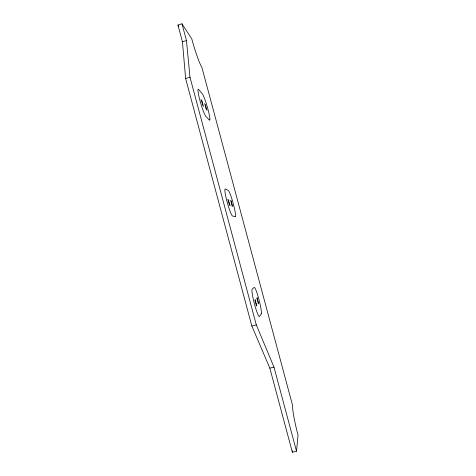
<?xml version="1.0" encoding="UTF-8"?>
<svg xmlns="http://www.w3.org/2000/svg" width="476" height="476" viewBox="0 0 476 476"><rect width="100%" height="100%" fill="white"/><g stroke="black" fill="none" stroke-linecap="round" stroke-linejoin="round"><path stroke-width="0.71" d="M296.518 451.236L298.047 435.118A24.145 2.255 76.4 0 1 292.669 405.754L201.866 67.289A23.746 2.196 73.3 0 1 191.798 38.937L181.981 23.8L177.953 25.049L182.439 41.799L185.634 78.546L251.846 326.036L269.832 368.138L292.347 452.2L296.518 451.236L273.974 367.115L256.302 324.9L189.989 77.231L186.467 40.561L181.981 23.8M292.347 452.2L292.514 450.73M182.439 41.799L186.467 40.561M185.634 78.546L189.989 77.231M251.846 326.036L256.302 324.9M269.832 368.138L273.974 367.115M177.953 25.049L178.762 26.251M254.761 300.148L256.903 305.449M256.695 298.053L258.754 303.206M227.772 199.414L230.14 205.572M230.527 200.426L232.8 206.388M200.985 99.43L203.573 106.434M204.555 103.512L207.036 110.265M257.219 297.482L258.242 303.825M255.32 299.541L256.356 306.11M231.276 200.705L232.068 206.162M228.569 199.706L229.355 205.329M205.525 104.619L206.078 109.206M202.014 100.614L202.556 105.303M261.27 313.857L259.491 316.451A14.161 1.601 75.5 0 1 254.541 304.307A14.161 1.601 75.5 0 1 252.185 289.182L254.19 287.433A13.721 1.499 75.5 0 1 258.896 299.303A13.721 1.499 75.5 0 1 261.27 313.857M235.186 216.544L232.585 216.044A14.054 1.595 74.5 0 1 227.106 201.889A14.054 1.595 74.5 0 1 225.338 188.978L228.159 190.311A13.62 1.499 74.5 0 1 233.347 203.99A13.62 1.499 74.5 0 1 235.186 216.544M209.291 119.934L205.888 116.388A14.268 1.553 73.6 0 1 199.878 100.246A14.268 1.553 73.6 0 1 198.688 89.524L202.312 93.885A13.816 1.458 73.6 0 1 207.976 109.349A13.816 1.458 73.6 0 1 209.291 119.934"/></g></svg>
